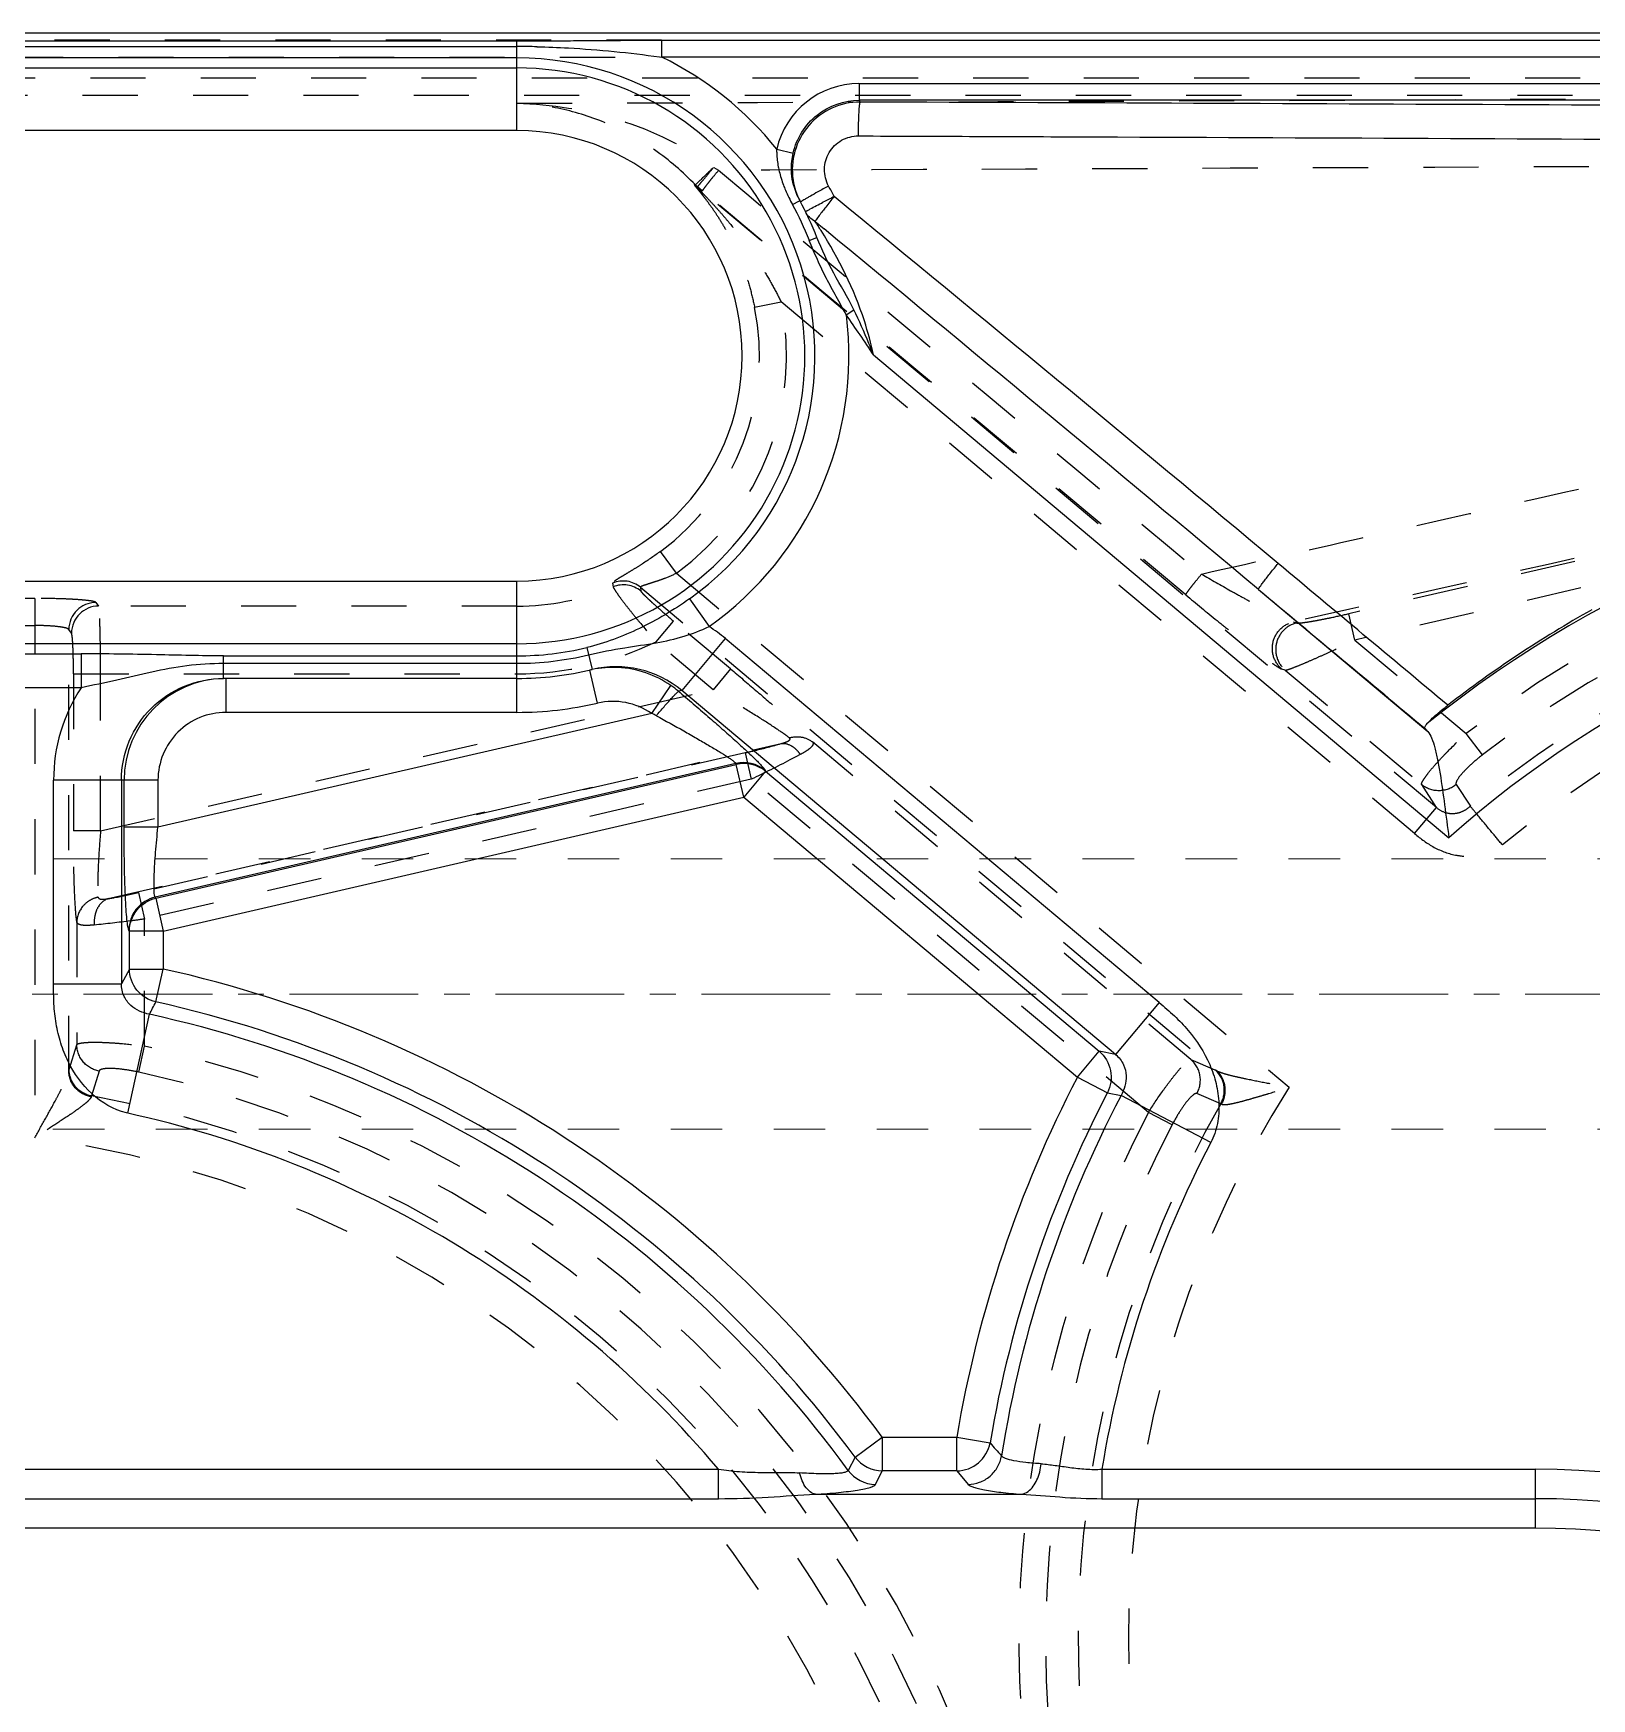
# Model space of a CAD drawing. Header units: millimetres. Extents: x 1727 to 4210, y -6182 to 759.
# Drawn here: x 2600.72 to 2646.85, y -1184.56 to -1135.27 of the extents above; entities that cross this region are included whole.
import ezdxf

# ---------------------------------------------------------------- set-up
doc = ezdxf.new("R2010")
doc.units = ezdxf.units.MM
doc.header["$LTSCALE"] = 16.335
doc.linetypes.add('CENTER', pattern=[0.6, 0.375, -0.075, 0.075, -0.075])
doc.linetypes.add('HIDDEN', pattern=[0.2, 0.1, -0.1])
doc.layers.get('0').update_dxf_attribs({"linetype": 'CONTINUOUS'})
doc.layers.add('cool', color=153, linetype='HIDDEN', lineweight=9)
doc.layers.add('sp', color=193, linetype='CONTINUOUS', lineweight=9)
doc.layers.add('DEFAULT_2', color=8, linetype='HIDDEN')

# ---------------------------------------------------------------- blocks, each defined once
blk = doc.blocks.new('124')
at = {"layer": 'cool', "ltscale": 0.932966}
for p, q in [((10.142, -1344.709), (401.482, -1344.709)), ((10.142, -1352.709), (401.482, -1352.709))]:
    blk.add_line(p, q, dxfattribs=at)
at = {"layer": 'cool', "color": 1, "linetype": 'CENTER', "ltscale": 0.621977}
blk.add_line((-4.188, -1348.709), (415.812, -1348.709), dxfattribs=at)
blk = doc.blocks.new('sp_80_th', base_point=(180.026, -1065.14))
at = {"layer": 'sp', "linetype": 'HIDDEN', "ltscale": 2.073258}
for radius in [42.5, 40]:
    blk.add_circle((180.026, -1065.14), radius, dxfattribs=at)
blk = doc.blocks.new('126')
at = {"layer": 'sp'}
blk.add_blockref('sp_80_th', (2562.273, -1223.709), dxfattribs=at)

msp = doc.modelspace()

# ---------------------------------------------------------------- linework, layer by layer
at = {"color": 7, "linetype": 'Continuous'}
for p, q in [((2655.219, -1135.269), (2469.327, -1135.269)), ((2509.511, -1135.493), (2615.036, -1135.493)), ((2509.511, -1135.66), (2615.036, -1135.66)), ((2615.036, -1135.66), (2615.036, -1135.493)), ((2619.319, -1135.473), (2619.319, -1135.975)), ((2619.319, -1135.473), (2652.379, -1135.473)), ((2615.034, -1135.995), (2509.512, -1135.995)), ((2615.036, -1138.15), (2615.034, -1135.995)), ((2619.258, -1135.966), (2619.319, -1135.975)), ((2652.886, -1135.975), (2619.319, -1135.975)), ((2509.512, -1136.294), (2615.034, -1136.294)), ((2625.168, -1136.75), (2625.168, -1137.252)), ((2625.168, -1136.75), (2653.094, -1136.75)), ((2653.395, -1137.252), (2625.168, -1137.252)), ((2625.168, -1137.252), (2625.196, -1137.303)), ((2615.036, -1138.15), (2509.511, -1138.15)), ((2622.724, -1138.7), (2623.213, -1138.812)), ((2623.192, -1140.338), (2623.398, -1140.225)), ((2623.861, -1140.837), (2624.126, -1141.056)), ((2623.69, -1141.399), (2623.916, -1141.31)), ((2624.785, -1143.605), (2625.008, -1143.45)), ((2625.588, -1144.788), (2642.622, -1159.081)), ((2509.511, -1151.483), (2615.036, -1151.483)), ((2615.036, -1155.369), (2615.036, -1151.483)), ((2620.142, -1152.009), (2620.723, -1152.827)), ((2636.985, -1151.731), (2641.997, -1155.936)), ((2615.036, -1153.338), (2509.511, -1153.338)), ((2617.104, -1153.452), (2617.26, -1154.101)), ((2621.204, -1153.185), (2619.914, -1154.723)), ((2634.046, -1163.96), (2621.204, -1153.185)), ((2591.257, -1153.637), (2602.132, -1153.637)), ((2602.132, -1153.637), (2602.132, -1154.641)), ((2606.351, -1154.364), (2606.351, -1153.696)), ((2606.351, -1153.696), (2615.036, -1153.696)), ((2615.036, -1153.918), (2606.351, -1153.918)), ((2615.036, -1154.364), (2606.351, -1154.364)), ((2606.422, -1154.364), (2606.422, -1155.369)), ((2617.421, -1155.095), (2617.194, -1154.116)), ((2602.132, -1154.641), (2591.257, -1154.641)), ((2619.024, -1155.4), (2619.594, -1154.575)), ((2619.914, -1154.723), (2619.818, -1154.745)), ((2619.818, -1154.745), (2619.863, -1154.783)), ((2632.756, -1165.498), (2619.914, -1154.723)), ((2619.024, -1155.4), (2604.41, -1158.769)), ((2615.036, -1155.369), (2606.423, -1155.369)), ((2621.514, -1156.878), (2604.327, -1160.839)), ((2604.343, -1160.869), (2621.526, -1156.909)), ((2621.514, -1156.878), (2621.526, -1156.909)), ((2621.75, -1157.883), (2621.526, -1156.909)), ((2601.319, -1163.401), (2601.319, -1157.379)), ((2604.41, -1157.379), (2601.319, -1157.379)), ((2603.327, -1157.379), (2603.327, -1163.401)), ((2603.406, -1158.769), (2603.406, -1157.379)), ((2604.41, -1157.378), (2604.41, -1158.769)), ((2622.395, -1157.114), (2621.75, -1157.883)), ((2622.384, -1157.083), (2622.395, -1157.114)), ((2622.395, -1157.114), (2632.27, -1165.4)), ((2604.568, -1161.843), (2621.75, -1157.883)), ((2621.75, -1157.883), (2631.625, -1166.169)), ((2604.41, -1158.769), (2603.406, -1158.769)), ((2604.343, -1160.869), (2604.327, -1160.839)), ((2604.343, -1160.869), (2604.568, -1161.843)), ((2603.564, -1161.843), (2603.548, -1161.813)), ((2603.564, -1162.966), (2603.564, -1161.843)), ((2604.568, -1161.843), (2603.564, -1161.843)), ((2604.568, -1161.843), (2604.568, -1162.966)), ((2603.564, -1162.966), (2603.327, -1163.401)), ((2603.564, -1162.966), (2604.568, -1162.966)), ((2604.35, -1163.942), (2604.568, -1162.966)), ((2601.319, -1163.401), (2603.327, -1163.401)), ((2603.513, -1167.235), (2604.155, -1164.306)), ((2634.046, -1163.96), (2632.756, -1165.498)), ((2631.625, -1166.169), (2632.27, -1165.4)), ((2632.756, -1165.498), (2632.27, -1165.4)), ((2631.625, -1166.169), (2632.512, -1166.63)), ((2632.512, -1166.63), (2632.917, -1166.714)), ((2635.573, -1168.105), (2632.917, -1166.714)), ((2625.047, -1177.416), (2625.851, -1176.823)), ((2625.851, -1176.823), (2628.054, -1176.823)), ((2625.851, -1176.823), (2625.851, -1177.822)), ((2628.054, -1177.822), (2628.054, -1176.823)), ((2628.054, -1176.823), (2629.04, -1176.989)), ((2625.046, -1177.416), (2624.841, -1177.809)), ((2572.386, -1177.774), (2621.002, -1177.774)), ((2621.002, -1178.644), (2621.002, -1177.774)), ((2625.649, -1178.22), (2625.851, -1177.822)), ((2628.054, -1177.822), (2625.851, -1177.822)), ((2628.054, -1177.822), (2628.392, -1178.22)), ((2632.353, -1177.774), (2645.186, -1177.774)), ((2632.353, -1177.774), (2632.353, -1178.644)), ((2645.186, -1179.514), (2645.186, -1177.774)), ((2572.386, -1178.644), (2621.002, -1178.644)), ((2623.874, -1178.515), (2629.963, -1178.515)), ((2632.353, -1178.644), (2645.186, -1178.644)), ((2645.186, -1179.514), (2479.361, -1179.514))]:
    msp.add_line(p, q, dxfattribs=at)
for centre, radius, start, end in [((2615.019, -949.521), 185.972, 270.00505, 270.18813), ((2615.036, -1163.746), 28.086, 88.789, 89.9996), ((2614.704, -858.905), 276.588, 270.19174, 270.36), ((2615.036, -1144.816), 8.821, 305.37, 90.0089), ((2615.036, -1144.816), 9.825, 38.5028, 64.1499), ((2615.036, -1144.816), 8.522, 270, 90.0089), ((2625.161, -1139.258), 2.5, 90.0049, 167.0864), ((2625.194, -1139.31), 2.007, 89.9231, 188.6996), ((2615.036, -1144.816), 6.666, 270, 90), ((2625.216, -1139.304), 2.03, 188.7872, 206.9007), ((2625.158, -1139.259), 2, 194.7082, 208.7526), ((2642.551, -1173.457), 38.315, 118.5106, 119.0578), ((2642.63, -1176.474), 40.673, 116.59, 117.1114), ((2642.243, -1154.64), 22.997, 140.7902, 141.7811), ((2615.003, -1144.831), 10.542, 26.6445, 28.5702), ((1556.86, -2445.551), 1686.383, 50.145243, 50.724466), ((2615.036, -1144.816), 9.305, 21.5437, 28.769), ((2615.036, -1144.816), 9.547, 21.5437, 28.769), ((2625.173, -1139.323), 1.983, 206.9535, 208.4507), ((2612.675, -1148.332), 13.465, 32.4472, 33.8242), ((1021.616, -3084.447), 2518.89, 50.111021, 50.49118), ((2615.036, -1144.816), 9.825, 305.3707, 7.0834), ((2663.778, -1182.871), 34.835, 290.8516, 128.7445), ((2663.778, -1182.871), 31.836, 290.8517, 131.6467), ((2664.096, -1182.971), 35.158, 119.3761, 127.7122), ((2617.979, -1157.028), 5.017, 49.991, 56.8462), ((2615.036, -1144.816), 8.88, 270, 283.4724), ((2615.036, -1144.816), 9.101, 270, 283.4741), ((2617.969, -1157.052), 3.035, 50.1308, 103.5095), ((2606.422, -1157.38), 3.016, 91.3113, 179.9829), ((2615.036, -1144.816), 9.547, 270, 283.4716), ((2617.869, -1157.025), 2.986, 101.794, 103.0663), ((2617.878, -1157.077), 3.038, 87.1398, 101.7625), ((2617.877, -1157.056), 3.017, 55.3091, 87.0946), ((2606.337, -1157.378), 5.018, 146.9348, 180.0024), ((2617.902, -1157.019), 2.973, 49.8867, 55.3075), ((2606.421, -1157.38), 2.011, 89.9306, 179.9413), ((2615.036, -1144.816), 10.553, 270, 283.0673), ((2617.878, -1157.059), 2.015, 55.3532, 103.084), ((2618.387, -1156.891), 1.621, 61.4415, 66.8721), ((2621.742, -1157.857), 1.005, 50.3426, 103.112), ((2621.754, -1157.888), 1.005, 50.3351, 103.1178), ((2596.694, -1198.332), 36.232, 36.4176, 77.4494), ((2596.694, -1198.332), 34.835, 36.0969, 77.6327), ((2596.694, -1198.332), 35.233, 36.4176, 77.4494), ((2663.778, -1182.871), 36.232, 152.5506, 170.3906), ((2663.778, -1182.871), 35.233, 152.5506, 170.3906), ((2663.778, -1182.871), 34.835, 152.3673, 170.9279), ((2596.694, -1198.332), 31.836, 40.2231, 77.7028), ((2663.778, -1182.871), 31.836, 152.3668, 170.787), ((2628.043, -1176.81), 1.012, 270.6149, 349.788), ((2811.345, -1018.17), 241.783, 221.06136, 221.18366), ((2625.857, -1176.811), 1.011, 216.7394, 269.6678), ((2625.655, -1177.209), 1.011, 216.4323, 269.6708), ((2645.186, -1202.604), 24.83, 0, 90), ((2645.186, -1202.604), 23.96, 0, 90), ((2645.186, -1202.604), 23.089, 0, 90)]:
    msp.add_arc(centre, radius, start, end, dxfattribs=at)
for points, knots in [([(2615.033, -1135.995), (2615.033, -1135.985), (2615.037, -1135.953), (2615.036, -1135.886), (2615.036, -1135.784), (2615.036, -1135.705), (2615.036, -1135.66)], [0, 0, 0, 0, 0.089339, 0.291575, 0.59931, 1, 1, 1, 1]), ([(2615.629, -1135.667), (2615.939, -1135.673), (2617.153, -1135.72), (2618.362, -1135.843), (2619.258, -1135.966)], [0, 0, 0, 0, 0.255302, 1, 1, 1, 1]), ([(2616.442, -1135.488), (2616.681, -1135.486), (2617.64, -1135.48), (2618.599, -1135.473), (2619.319, -1135.473)], [0, 0, 0, 0, 0.249286, 1, 1, 1, 1]), ([(2623.213, -1138.812), (2623.312, -1138.381), (2623.816, -1137.562), (2624.726, -1137.251), (2625.168, -1137.252)], [0, 0, 0, 0, 0.500063, 1, 1, 1, 1]), ([(2625.144, -1138.306), (2625.144, -1138.187), (2625.147, -1138.011), (2625.153, -1137.783), (2625.16, -1137.629), (2625.168, -1137.501), (2625.175, -1137.404), (2625.185, -1137.343), (2625.191, -1137.311), (2625.196, -1137.303)], [0, 0, 0, 0, 0.353551, 0.52598, 0.681837, 0.811319, 0.908747, 0.970857, 1, 1, 1, 1]), ([(2653.259, -1137.429), (2650.922, -1137.416), (2641.568, -1137.369), (2632.214, -1137.329), (2625.196, -1137.303)], [0, 0, 0, 0, 0.249851, 1, 1, 1, 1]), ([(2622.724, -1138.7), (2622.723, -1138.742), (2622.724, -1138.917), (2622.746, -1139.092), (2622.771, -1139.221)], [0, 0, 0, 0, 0.243645, 1, 1, 1, 1]), ([(2624.262, -1139.789), (2624.18, -1139.638), (2624.094, -1139.288), (2624.241, -1138.772), (2624.624, -1138.396), (2624.973, -1138.305), (2625.144, -1138.306)], [0, 0, 0, 0, 0.250235, 0.500246, 0.750095, 1, 1, 1, 1]), ([(2625.144, -1138.306), (2627.482, -1138.315), (2636.828, -1138.351), (2646.175, -1138.394), (2653.184, -1138.431)], [0, 0, 0, 0, 0.250139, 1, 1, 1, 1]), ([(2622.771, -1139.221), (2622.78, -1139.266), (2622.82, -1139.45), (2622.877, -1139.63), (2622.926, -1139.763)], [0, 0, 0, 0, 0.24471, 1, 1, 1, 1]), ([(2623.224, -1139.767), (2623.163, -1139.536), (2623.141, -1139.207), (2623.195, -1138.891), (2623.213, -1138.812)], [0, 0, 0, 0, 0.746595, 1, 1, 1, 1]), ([(2622.926, -1139.763), (2622.945, -1139.811), (2623.023, -1140.008), (2623.115, -1140.198), (2623.192, -1140.338)], [0, 0, 0, 0, 0.246711, 1, 1, 1, 1]), ([(2623.941, -1139.965), (2623.869, -1140.005), (2623.766, -1140.063), (2623.639, -1140.136), (2623.563, -1140.18), (2623.506, -1140.215), (2623.462, -1140.241), (2623.445, -1140.256), (2623.429, -1140.265), (2623.43, -1140.268)], [0, 0, 0, 0, 0.416553, 0.593645, 0.741537, 0.857099, 0.93773, 0.984261, 1, 1, 1, 1]), ([(2623.577, -1140.551), (2623.577, -1140.55), (2623.584, -1140.545), (2623.592, -1140.538), (2623.613, -1140.526), (2623.629, -1140.517), (2623.638, -1140.511)], [0, 0, 0, 0, 0.064645, 0.245843, 0.554838, 1, 1, 1, 1]), ([(2623.861, -1140.837), (2623.8, -1140.804), (2623.688, -1140.723), (2623.607, -1140.611), (2623.577, -1140.551)], [0, 0, 0, 0, 0.508818, 1, 1, 1, 1]), ([(2623.638, -1140.511), (2623.663, -1140.497), (2623.814, -1140.414), (2623.967, -1140.335), (2624.095, -1140.27)], [0, 0, 0, 0, 0.168609, 1, 1, 1, 1]), ([(2624.176, -1140.413), (2624.145, -1140.452), (2624.048, -1140.577), (2623.951, -1140.703), (2623.89, -1140.792)], [0, 0, 0, 0, 0.318251, 1, 1, 1, 1]), ([(2623.89, -1140.792), (2623.887, -1140.796), (2623.877, -1140.811), (2623.867, -1140.826), (2623.861, -1140.837)], [0, 0, 0, 0, 0.288873, 1, 1, 1, 1]), ([(2625.588, -1144.788), (2625.518, -1144.448), (2625.17, -1143.157), (2624.569, -1141.942), (2624.038, -1141.108)], [0, 0, 0, 0, 0.259638, 1, 1, 1, 1]), ([(2624.785, -1143.605), (2624.685, -1143.425), (2624.489, -1143.064), (2624.193, -1142.524), (2623.923, -1141.971), (2623.768, -1141.59), (2623.69, -1141.399)], [0, 0, 0, 0, 0.250321, 0.499985, 0.749561, 1, 1, 1, 1]), ([(2625.008, -1143.45), (2624.831, -1143.081), (2624.401, -1142.402), (2624.06, -1141.674), (2623.916, -1141.31)], [0, 0, 0, 0, 0.511732, 1, 1, 1, 1]), ([(2625.588, -1144.788), (2625.545, -1144.674), (2625.366, -1144.222), (2625.166, -1143.778), (2625.008, -1143.45)], [0, 0, 0, 0, 0.25068, 1, 1, 1, 1]), ([(2636.985, -1151.731), (2636.985, -1151.723), (2637.001, -1151.697), (2637.03, -1151.648), (2637.084, -1151.573), (2637.156, -1151.475), (2637.247, -1151.359), (2637.385, -1151.185), (2637.494, -1151.052), (2637.568, -1150.962)], [0, 0, 0, 0, 0.026556, 0.0864, 0.182035, 0.310444, 0.466223, 0.639826, 1, 1, 1, 1]), ([(2620.142, -1152.009), (2619.674, -1152.341), (2618.702, -1152.919), (2617.641, -1153.323), (2617.104, -1153.452)], [0, 0, 0, 0, 0.509583, 1, 1, 1, 1]), ([(2617.156, -1153.667), (2617.509, -1153.582), (2618.177, -1153.458), (2619.127, -1153.324), (2619.971, -1153.143), (2620.485, -1152.945), (2620.723, -1152.827)], [0, 0, 0, 0, 0.296634, 0.553318, 0.783385, 1, 1, 1, 1]), ([(2606.351, -1153.696), (2605.688, -1153.696), (2604.282, -1153.657), (2602.875, -1153.637), (2602.132, -1153.637)], [0, 0, 0, 0, 0.471481, 1, 1, 1, 1]), ([(2606.351, -1153.918), (2605.989, -1153.931), (2605.273, -1153.965), (2604.222, -1154.17), (2603.184, -1154.419), (2602.486, -1154.568), (2602.132, -1154.641)], [0, 0, 0, 0, 0.253085, 0.500473, 0.747357, 1, 1, 1, 1]), ([(2603.327, -1157.379), (2603.327, -1156.986), (2603.49, -1156.195), (2604.157, -1155.188), (2605.166, -1154.526), (2605.958, -1154.364), (2606.351, -1154.364)], [0, 0, 0, 0, 0.250052, 0.499779, 0.74966, 1, 1, 1, 1]), ([(2619.162, -1155.467), (2619.237, -1155.378), (2619.35, -1155.246), (2619.498, -1155.077), (2619.598, -1154.966), (2619.682, -1154.875), (2619.746, -1154.807), (2619.789, -1154.768), (2619.809, -1154.747), (2619.818, -1154.745)], [0, 0, 0, 0, 0.359621, 0.533475, 0.689647, 0.818404, 0.914217, 0.97396, 1, 1, 1, 1]), ([(2619.863, -1154.783), (2620.012, -1154.91), (2620.307, -1155.16), (2620.738, -1155.531), (2621.146, -1155.889), (2621.52, -1156.222), (2621.802, -1156.481), (2621.999, -1156.667), (2622.121, -1156.785), (2622.223, -1156.888), (2622.302, -1156.972), (2622.352, -1157.03), (2622.376, -1157.065), (2622.383, -1157.078), (2622.384, -1157.083)], [0, 0, 0, 0, 0.171679, 0.339514, 0.499627, 0.648072, 0.77923, 0.835983, 0.885825, 0.928253, 0.962715, 0.987473, 0.995383, 1, 1, 1, 1]), ([(2619.162, -1155.467), (2619.433, -1155.616), (2619.832, -1155.837), (2620.347, -1156.13), (2620.696, -1156.334), (2621.001, -1156.517), (2621.221, -1156.655), (2621.361, -1156.75), (2621.435, -1156.803), (2621.484, -1156.843), (2621.509, -1156.867), (2621.514, -1156.878)], [0, 0, 0, 0, 0.338068, 0.498077, 0.646838, 0.779285, 0.88758, 0.93005, 0.963474, 0.987004, 1, 1, 1, 1]), ([(2641.977, -1155.702), (2642.054, -1155.614), (2642.255, -1155.427), (2642.466, -1155.253), (2642.59, -1155.158)], [0, 0, 0, 0, 0.427892, 1, 1, 1, 1]), ([(2641.927, -1155.856), (2641.921, -1155.848), (2641.911, -1155.826), (2641.918, -1155.787), (2641.941, -1155.745), (2641.964, -1155.717), (2641.977, -1155.702)], [0, 0, 0, 0, 0.182286, 0.387658, 0.655409, 1, 1, 1, 1]), ([(2641.927, -1155.856), (2641.932, -1155.862), (2641.955, -1155.889), (2641.978, -1155.916), (2641.997, -1155.936)], [0, 0, 0, 0, 0.218311, 1, 1, 1, 1]), ([(2641.997, -1155.936), (2642.047, -1155.991), (2642.128, -1156.151), (2642.215, -1156.435), (2642.293, -1156.79), (2642.392, -1157.353), (2642.498, -1158.123), (2642.579, -1158.755), (2642.622, -1159.081)], [0, 0, 0, 0, 0.06892, 0.16274, 0.27708, 0.406627, 0.694305, 1, 1, 1, 1]), ([(2603.548, -1161.813), (2603.541, -1161.801), (2603.53, -1161.765), (2603.509, -1161.662), (2603.487, -1161.47), (2603.464, -1161.172), (2603.444, -1160.794), (2603.427, -1160.348), (2603.411, -1159.665), (2603.406, -1159.133), (2603.406, -1158.769)], [0, 0, 0, 0, 0.013833, 0.035888, 0.104351, 0.203265, 0.329018, 0.476899, 0.641743, 1, 1, 1, 1]), ([(2604.327, -1160.839), (2604.321, -1160.831), (2604.313, -1160.807), (2604.3, -1160.736), (2604.293, -1160.605), (2604.291, -1160.404), (2604.299, -1160.147), (2604.316, -1159.844), (2604.349, -1159.379), (2604.383, -1159.017), (2604.41, -1158.769)], [0, 0, 0, 0, 0.013884, 0.035924, 0.104103, 0.202184, 0.326955, 0.474676, 0.639965, 1, 1, 1, 1]), ([(2604.327, -1160.839), (2604.115, -1160.889), (2603.806, -1161.08), (2603.592, -1161.475), (2603.548, -1161.702), (2603.548, -1161.813)], [0, 0, 0, 0, 0.489511, 0.749204, 1, 1, 1, 1]), ([(2603.564, -1161.843), (2603.565, -1161.624), (2603.722, -1161.171), (2604.129, -1160.919), (2604.343, -1160.869)], [0, 0, 0, 0, 0.499345, 1, 1, 1, 1]), ([(2604.349, -1163.941), (2604.133, -1163.892), (2603.724, -1163.641), (2603.565, -1163.187), (2603.564, -1162.966)], [0, 0, 0, 0, 0.500662, 1, 1, 1, 1]), ([(2603.476, -1167.224), (2603.094, -1167.14), (2602.388, -1166.708), (2601.811, -1165.895), (2601.518, -1165.161), (2601.382, -1164.583), (2601.322, -1163.993), (2601.319, -1163.598), (2601.319, -1163.401)], [0, 0, 0, 0, 0.248353, 0.498164, 0.623617, 0.749084, 0.874551, 1, 1, 1, 1]), ([(2604.155, -1164.306), (2604.056, -1164.285), (2603.858, -1164.226), (2603.586, -1164.054), (2603.376, -1163.773), (2603.325, -1163.529), (2603.327, -1163.401)], [0, 0, 0, 0, 0.229264, 0.460994, 0.712617, 1, 1, 1, 1]), ([(2634.046, -1163.96), (2634.199, -1164.088), (2634.502, -1164.346), (2635.056, -1164.917), (2635.493, -1165.597), (2635.748, -1166.354), (2635.834, -1166.947), (2635.795, -1167.547), (2635.665, -1167.929), (2635.573, -1168.105)], [0, 0, 0, 0, 0.125173, 0.250334, 0.499955, 0.625084, 0.750164, 0.875152, 1, 1, 1, 1]), ([(2632.27, -1165.4), (2632.439, -1165.543), (2632.685, -1165.957), (2632.613, -1166.433), (2632.512, -1166.63)], [0, 0, 0, 0, 0.499334, 1, 1, 1, 1]), ([(2632.756, -1165.498), (2632.855, -1165.579), (2633.009, -1165.775), (2633.09, -1166.116), (2633.047, -1166.435), (2632.965, -1166.625), (2632.917, -1166.714)], [0, 0, 0, 0, 0.287383, 0.539006, 0.770736, 1, 1, 1, 1]), ([(2628.392, -1178.22), (2628.506, -1178.219), (2628.739, -1178.173), (2629.054, -1177.996), (2629.278, -1177.713), (2629.36, -1177.49), (2629.379, -1177.378)], [0, 0, 0, 0, 0.243425, 0.500007, 0.756585, 1, 1, 1, 1]), ([(2630.556, -1177.609), (2630.403, -1177.601), (2630.13, -1177.581), (2629.776, -1177.533), (2629.547, -1177.48), (2629.428, -1177.425), (2629.39, -1177.394), (2629.379, -1177.378)], [0, 0, 0, 0, 0.377866, 0.676089, 0.88318, 0.952072, 1, 1, 1, 1]), ([(2629.963, -1178.515), (2630.036, -1178.505), (2630.238, -1178.406), (2630.414, -1178.149), (2630.516, -1177.857), (2630.547, -1177.692), (2630.556, -1177.609)], [0, 0, 0, 0, 0.190471, 0.563424, 0.782158, 1, 1, 1, 1]), ([(2630.556, -1177.609), (2630.692, -1177.625), (2630.975, -1177.655), (2631.411, -1177.724), (2631.874, -1177.779), (2632.192, -1177.778), (2632.353, -1177.774)], [0, 0, 0, 0, 0.226748, 0.473399, 0.733233, 1, 1, 1, 1]), ([(2621.002, -1177.774), (2621.208, -1177.803), (2621.62, -1177.849), (2622.232, -1177.872), (2622.824, -1177.866), (2623.211, -1177.868), (2623.398, -1177.88)], [0, 0, 0, 0, 0.260206, 0.516981, 0.765253, 1, 1, 1, 1]), ([(2624.841, -1177.809), (2624.835, -1177.826), (2624.79, -1177.854), (2624.703, -1177.877), (2624.571, -1177.896), (2624.319, -1177.912), (2623.923, -1177.909), (2623.585, -1177.892), (2623.398, -1177.88)], [0, 0, 0, 0, 0.03581, 0.098168, 0.189008, 0.307148, 0.61606, 1, 1, 1, 1]), ([(2623.874, -1178.515), (2623.762, -1178.496), (2623.6, -1178.355), (2623.471, -1178.115), (2623.419, -1177.961), (2623.398, -1177.88)], [0, 0, 0, 0, 0.415467, 0.694991, 1, 1, 1, 1]), ([(2621.002, -1178.644), (2621.494, -1178.644), (2622.452, -1178.611), (2623.408, -1178.53), (2623.874, -1178.515)], [0, 0, 0, 0, 0.512879, 1, 1, 1, 1]), ([(2623.874, -1178.515), (2624.103, -1178.5), (2624.43, -1178.475), (2624.842, -1178.43), (2625.098, -1178.394), (2625.31, -1178.356), (2625.473, -1178.316), (2625.582, -1178.276), (2625.639, -1178.241), (2625.649, -1178.22)], [0, 0, 0, 0, 0.378101, 0.542344, 0.685506, 0.804732, 0.897453, 0.962168, 1, 1, 1, 1]), ([(2628.392, -1178.22), (2628.408, -1178.239), (2628.461, -1178.272), (2628.563, -1178.311), (2628.706, -1178.351), (2628.974, -1178.406), (2629.397, -1178.465), (2629.76, -1178.499), (2629.963, -1178.515)], [0, 0, 0, 0, 0.044968, 0.112915, 0.204997, 0.320998, 0.620777, 1, 1, 1, 1]), ([(2629.964, -1178.515), (2630.346, -1178.53), (2631.14, -1178.606), (2631.938, -1178.644), (2632.353, -1178.644)], [0, 0, 0, 0, 0.479726, 1, 1, 1, 1])]:
    msp.add_open_spline(points, degree=3, knots=knots, dxfattribs=at)
for points in [[(2625.588, -1144.788), (2625.329, -1144.388), (2625.057, -1143.996), (2624.785, -1143.605)], [(2642.59, -1155.158), (2640.916, -1153.759), (2639.242, -1152.361), (2637.568, -1150.962)], [(2636.985, -1151.731), (2638.633, -1153.106), (2640.28, -1154.481), (2641.927, -1155.856)], [(2604.155, -1164.306), (2604.22, -1164.185), (2604.284, -1164.063), (2604.349, -1163.941)]]:
    msp.add_open_spline(points, degree=3, dxfattribs=at)
at = {"layer": 'DEFAULT_2', "color": 8, "linetype": 'HIDDEN'}
for p, q in [((2619.319, -1135.473), (2505.227, -1135.473)), ((2505.227, -1135.975), (2619.319, -1135.975)), ((2653.047, -1136.599), (2471.499, -1136.599)), ((2471.5, -1137.101), (2653.047, -1137.101)), ((2615.036, -1138.148), (2615.036, -1138.15)), ((2620.859, -1139.237), (2621.004, -1139.324)), ((2642.254, -1158.185), (2620.345, -1139.802)), ((2620.527, -1139.939), (2620.38, -1139.816)), ((2622.07, -1143.379), (2622.855, -1143.218)), ((2641.609, -1158.954), (2622.855, -1143.218)), ((2655.903, -1148.704), (2639.66, -1152.448)), ((2656.083, -1149.485), (2639.84, -1153.229)), ((2619.76, -1151.25), (2619.285, -1150.603)), ((2617.869, -1151.543), (2617.881, -1151.655)), ((2619.76, -1151.25), (2637.895, -1166.467)), ((2600.766, -1151.996), (2592.623, -1151.996)), ((2600.766, -1151.996), (2600.766, -1167.96)), ((2618.696, -1151.667), (2618.705, -1151.78)), ((2618.696, -1151.667), (2635.737, -1165.966)), ((2602.572, -1152.116), (2602.653, -1152.223)), ((2615.036, -1152.223), (2602.653, -1152.223)), ((2639.84, -1153.229), (2639.66, -1152.448)), ((2592.623, -1152.798), (2600.766, -1152.798)), ((2601.769, -1165.985), (2601.769, -1152.918)), ((2601.85, -1153.025), (2601.769, -1152.918)), ((2619.152, -1153.28), (2619.668, -1152.665)), ((2621.359, -1154.083), (2619.668, -1152.665)), ((2638.013, -1152.69), (2638.113, -1152.722)), ((2620.843, -1154.699), (2619.152, -1153.28)), ((2639.84, -1153.229), (2643.138, -1155.997)), ((2601.909, -1154.228), (2601.909, -1158.877)), ((2601.909, -1154.228), (2615.036, -1154.228)), ((2602.711, -1158.877), (2602.711, -1154.228)), ((2621.359, -1154.083), (2620.843, -1154.699)), ((2637.777, -1154.119), (2637.677, -1154.087)), ((2637.777, -1154.119), (2641.818, -1157.509)), ((2602.711, -1158.877), (2620.843, -1154.699)), ((2602.939, -1160.883), (2622.858, -1156.292)), ((2634.988, -1165.648), (2623.783, -1156.246)), ((2643.62, -1156.624), (2643.138, -1155.997)), ((2621.793, -1156.566), (2603.834, -1160.705)), ((2621.793, -1156.566), (2621.973, -1157.347)), ((2621.973, -1157.347), (2604.014, -1161.487)), ((2633.728, -1167.211), (2621.973, -1157.347)), ((2642.254, -1158.185), (2641.818, -1157.509)), ((2642.838, -1157.505), (2643.257, -1158.15)), ((2641.609, -1158.954), (2642.254, -1158.185)), ((2602.711, -1158.877), (2601.909, -1158.877)), ((2603.834, -1160.705), (2604.014, -1161.487)), ((2602.007, -1161.576), (2602.007, -1165.208)), ((2604.014, -1165.247), (2604.014, -1161.487)), ((2601.78, -1165.943), (2602.007, -1165.208)), ((2603.843, -1166.02), (2604.014, -1165.247)), ((2634.988, -1165.648), (2635.698, -1165.947)), ((2602.666, -1165.986), (2602.441, -1166.722)), ((2635.869, -1166.954), (2635.161, -1166.654)), ((2634.43, -1167.577), (2633.728, -1167.211))]:
    msp.add_line(p, q, dxfattribs=at)
for centre, radius, start, end in [((2562.49, 15974.365), 17111.784, 270.1759389, 270.3030801), ((2621.267, -1137.148), 2.776, 249.2699, 249.9924), ((2620.855, -1139.205), 0.784, 223.3552, 229.4755), ((2620.891, -1139.219), 0.786, 223.1331, 229.4959), ((2621.621, -1136.783), 3.277, 247.0968, 247.7606), ((2615.036, -1144.816), 7.179, 306.2892, 11.5505), ((2615.036, -1144.816), 7.982, 306.2892, 11.5505), ((2663.778, -1182.871), 33.886, 282.4745, 127.5255), ((2663.778, -1182.871), 33.094, 282.4745, 127.5255), ((2663.778, -1182.871), 32.128, 280.3033, 129.6967), ((2618.18, -1152.286), 0.805, 50.1779, 112.7615), ((2615.036, -1144.816), 7.407, 270, 292.5914), ((2618.189, -1152.399), 0.805, 50.1754, 112.5183), ((2602.575, -1152.921), 0.806, 90.2151, 179.7223), ((2602.656, -1153.029), 0.806, 90.2152, 179.7197), ((2663.778, -1182.871), 30.644, 280.3007, 129.6983), ((2615.036, -1144.816), 9.412, 270, 295.9371), ((2606.422, -1157.332), 2.968, 89.9834, 91.327), ((2596.694, -1198.332), 33.886, 282.4745, 77.5255), ((2596.694, -1198.332), 33.094, 282.4745, 77.5255), ((2596.694, -1198.332), 32.128, 280.3033, 79.6967), ((2663.778, -1182.871), 30.644, 147.6348, 262.3652), ((2663.778, -1182.871), 33.886, 152.4745, 257.5255), ((2663.778, -1182.871), 32.128, 150.3033, 259.6967), ((2663.778, -1182.871), 33.094, 152.4745, 257.5255), ((2596.694, -1198.332), 30.644, 277.6348, 82.3652)]:
    msp.add_arc(centre, radius, start, end, dxfattribs=at)
for points, knots in [([(2620.317, -1139.756), (2619.95, -1139.373), (2619.159, -1138.693), (2617.83, -1137.945), (2616.446, -1137.485), (2615.501, -1137.357), (2615.036, -1137.337)], [0, 0, 0, 0, 0.26799, 0.52242, 0.764692, 1, 1, 1, 1]), ([(2615.036, -1137.337), (2616.059, -1137.364), (2618.125, -1137.691), (2620.024, -1138.614), (2620.859, -1139.237)], [0, 0, 0, 0, 0.495614, 1, 1, 1, 1]), ([(2653.301, -1139.183), (2650.612, -1139.197), (2639.846, -1139.252), (2629.08, -1139.296), (2621.004, -1139.324)], [0, 0, 0, 0, 0.249837, 1, 1, 1, 1]), ([(2620.858, -1139.236), (2620.734, -1139.355), (2620.555, -1139.529), (2620.372, -1139.7), (2620.317, -1139.756)], [0, 0, 0, 0, 0.686742, 1, 1, 1, 1]), ([(2620.381, -1139.816), (2620.384, -1139.81), (2620.398, -1139.794), (2620.426, -1139.758), (2620.47, -1139.704), (2620.556, -1139.598), (2620.688, -1139.44), (2620.799, -1139.307), (2620.858, -1139.236)], [0, 0, 0, 0, 0.026669, 0.08726, 0.180656, 0.305726, 0.633824, 1, 1, 1, 1]), ([(2620.527, -1139.939), (2620.527, -1139.931), (2620.542, -1139.912), (2620.567, -1139.872), (2620.611, -1139.813), (2620.67, -1139.735), (2620.743, -1139.643), (2620.855, -1139.503), (2620.943, -1139.396), (2621.004, -1139.324)], [0, 0, 0, 0, 0.027699, 0.089437, 0.184051, 0.310143, 0.464713, 0.638465, 1, 1, 1, 1]), ([(2620.285, -1139.744), (2620.276, -1139.741), (2620.32, -1139.805), (2620.346, -1139.832), (2620.419, -1139.924), (2620.488, -1140.009), (2620.563, -1140.103), (2620.662, -1140.233), (2620.786, -1140.401), (2620.93, -1140.611), (2621.069, -1140.829), (2621.202, -1141.054), (2621.373, -1141.366), (2621.569, -1141.774), (2621.773, -1142.287), (2621.943, -1142.823), (2622.032, -1143.192), (2622.07, -1143.379)], [0, 0, 0, 0, 0.006695, 0.027616, 0.053631, 0.081731, 0.110924, 0.140794, 0.201834, 0.26407, 0.327221, 0.39118, 0.455908, 0.587638, 0.722451, 0.860171, 1, 1, 1, 1]), ([(2620.345, -1139.802), (2620.334, -1139.795), (2620.407, -1139.873), (2620.437, -1139.903), (2620.532, -1140.002), (2620.648, -1140.121), (2620.802, -1140.286), (2620.984, -1140.485), (2621.164, -1140.692), (2621.401, -1140.973), (2621.688, -1141.336), (2622.015, -1141.786), (2622.321, -1142.25), (2622.603, -1142.727), (2622.775, -1143.054), (2622.855, -1143.218)], [0, 0, 0, 0, 0.009139, 0.034008, 0.062875, 0.093202, 0.155788, 0.219577, 0.283967, 0.34874, 0.478929, 0.609616, 0.740428, 0.870909, 1, 1, 1, 1]), ([(2635.301, -1151.275), (2636.993, -1150.893), (2643.758, -1149.367), (2650.524, -1147.845), (2655.598, -1146.706)], [0, 0, 0, 0, 0.250102, 1, 1, 1, 1]), ([(2655.893, -1148.659), (2654.403, -1148.995), (2648.443, -1150.336), (2642.483, -1151.68), (2638.013, -1152.69)], [0, 0, 0, 0, 0.249906, 1, 1, 1, 1]), ([(2619.285, -1150.603), (2619.111, -1150.731), (2618.853, -1150.908), (2618.517, -1151.119), (2618.303, -1151.249), (2618.125, -1151.355), (2617.993, -1151.436), (2617.914, -1151.49), (2617.879, -1151.524), (2617.869, -1151.537), (2617.869, -1151.543)], [0, 0, 0, 0, 0.379798, 0.549995, 0.698906, 0.821746, 0.913898, 0.972369, 0.989632, 1, 1, 1, 1]), ([(2619.76, -1151.25), (2619.639, -1151.309), (2619.458, -1151.388), (2619.218, -1151.475), (2619.055, -1151.528), (2618.916, -1151.571), (2618.798, -1151.61), (2618.737, -1151.63), (2618.692, -1151.658), (2618.696, -1151.667)], [0, 0, 0, 0, 0.351234, 0.51554, 0.666445, 0.798292, 0.903585, 0.972561, 1, 1, 1, 1]), ([(2634.834, -1151.89), (2634.834, -1151.883), (2634.848, -1151.862), (2634.871, -1151.822), (2634.915, -1151.763), (2634.972, -1151.685), (2635.044, -1151.593), (2635.154, -1151.454), (2635.242, -1151.347), (2635.301, -1151.275)], [0, 0, 0, 0, 0.02818, 0.090116, 0.184775, 0.310767, 0.465104, 0.638595, 1, 1, 1, 1]), ([(2635.301, -1151.275), (2635.587, -1151.442), (2636.01, -1151.685), (2636.567, -1151.993), (2636.953, -1152.201), (2637.304, -1152.383), (2637.605, -1152.53), (2637.815, -1152.626), (2637.944, -1152.674), (2637.993, -1152.688), (2638.013, -1152.69)], [0, 0, 0, 0, 0.323941, 0.478108, 0.622791, 0.753847, 0.865537, 0.950473, 0.98016, 1, 1, 1, 1]), ([(2602.572, -1152.116), (2602.568, -1152.11), (2602.551, -1152.101), (2602.497, -1152.083), (2602.389, -1152.065), (2602.219, -1152.046), (2601.997, -1152.029), (2601.73, -1152.014), (2601.315, -1152), (2600.989, -1151.996), (2600.766, -1151.996)], [0, 0, 0, 0, 0.011445, 0.030787, 0.094247, 0.189803, 0.314036, 0.462756, 0.630793, 1, 1, 1, 1]), ([(2617.881, -1151.655), (2617.888, -1151.675), (2617.925, -1151.731), (2617.997, -1151.843), (2618.115, -1152.004), (2618.27, -1152.209), (2618.459, -1152.448), (2618.753, -1152.812), (2618.986, -1153.093), (2619.152, -1153.28)], [0, 0, 0, 0, 0.030696, 0.096213, 0.194234, 0.320365, 0.469625, 0.63668, 1, 1, 1, 1]), ([(2618.705, -1151.78), (2618.705, -1151.785), (2618.713, -1151.797), (2618.729, -1151.817), (2618.755, -1151.846), (2618.806, -1151.9), (2618.89, -1151.981), (2619.012, -1152.094), (2619.156, -1152.224), (2619.376, -1152.417), (2619.549, -1152.565), (2619.668, -1152.665)], [0, 0, 0, 0, 0.010784, 0.031028, 0.060581, 0.099034, 0.200209, 0.32877, 0.478767, 0.644463, 1, 1, 1, 1]), ([(2634.834, -1151.89), (2635.141, -1152.147), (2635.596, -1152.521), (2636.191, -1152.999), (2636.599, -1153.321), (2636.966, -1153.603), (2637.239, -1153.805), (2637.424, -1153.936), (2637.53, -1154.007), (2637.611, -1154.056), (2637.658, -1154.081), (2637.677, -1154.087)], [0, 0, 0, 0, 0.333753, 0.491051, 0.637185, 0.767589, 0.876427, 0.920564, 0.956515, 0.983249, 1, 1, 1, 1]), ([(2602.711, -1154.228), (2602.711, -1153.982), (2602.709, -1153.625), (2602.702, -1153.168), (2602.695, -1152.873), (2602.687, -1152.626), (2602.677, -1152.435), (2602.669, -1152.314), (2602.66, -1152.251), (2602.656, -1152.23), (2602.653, -1152.223)], [0, 0, 0, 0, 0.367057, 0.534489, 0.683045, 0.807641, 0.904087, 0.968816, 0.988661, 1, 1, 1, 1]), ([(2638.113, -1152.722), (2638.121, -1152.725), (2638.144, -1152.726), (2638.209, -1152.724), (2638.322, -1152.711), (2638.488, -1152.687), (2638.689, -1152.652), (2638.913, -1152.609), (2639.24, -1152.542), (2639.49, -1152.487), (2639.66, -1152.448)], [0, 0, 0, 0, 0.016509, 0.043124, 0.123258, 0.232824, 0.364151, 0.510996, 0.668703, 1, 1, 1, 1]), ([(2601.769, -1152.918), (2601.764, -1152.906), (2601.731, -1152.887), (2601.669, -1152.868), (2601.573, -1152.848), (2601.394, -1152.823), (2601.121, -1152.803), (2600.89, -1152.798), (2600.766, -1152.798)], [0, 0, 0, 0, 0.036217, 0.102044, 0.197552, 0.320648, 0.634756, 1, 1, 1, 1]), ([(2601.909, -1154.228), (2601.909, -1154.08), (2601.907, -1153.866), (2601.899, -1153.591), (2601.893, -1153.414), (2601.884, -1153.267), (2601.875, -1153.151), (2601.863, -1153.076), (2601.857, -1153.035), (2601.85, -1153.025)], [0, 0, 0, 0, 0.366619, 0.533824, 0.682176, 0.806654, 0.903115, 0.968094, 1, 1, 1, 1]), ([(2637.677, -1154.087), (2637.566, -1153.993), (2637.394, -1153.736), (2637.379, -1153.277), (2637.601, -1152.875), (2637.871, -1152.724), (2638.013, -1152.69)], [0, 0, 0, 0, 0.249361, 0.499748, 0.750309, 1, 1, 1, 1]), ([(2638.113, -1152.722), (2637.972, -1152.756), (2637.702, -1152.907), (2637.479, -1153.309), (2637.494, -1153.768), (2637.666, -1154.025), (2637.777, -1154.119)], [0, 0, 0, 0, 0.24969, 0.500253, 0.750641, 1, 1, 1, 1]), ([(2637.777, -1154.119), (2637.787, -1154.12), (2637.813, -1154.115), (2637.86, -1154.102), (2637.926, -1154.08), (2638.046, -1154.035), (2638.234, -1153.96), (2638.495, -1153.849), (2638.797, -1153.715), (2639.252, -1153.51), (2639.6, -1153.341), (2639.84, -1153.229)], [0, 0, 0, 0, 0.012801, 0.034687, 0.065504, 0.104871, 0.206712, 0.334809, 0.483481, 0.647336, 1, 1, 1, 1]), ([(2621.359, -1154.083), (2621.61, -1154.295), (2622.096, -1154.707), (2622.776, -1155.299), (2623.336, -1155.805), (2623.66, -1156.113), (2623.783, -1156.246)], [0, 0, 0, 0, 0.30271, 0.588162, 0.832201, 1, 1, 1, 1]), ([(2623.097, -1156.123), (2622.98, -1156.03), (2622.675, -1155.825), (2622.154, -1155.489), (2621.523, -1155.102), (2621.075, -1154.835), (2620.843, -1154.699)], [0, 0, 0, 0, 0.167976, 0.412891, 0.697503, 1, 1, 1, 1]), ([(2621.793, -1156.566), (2621.891, -1156.543), (2622.248, -1156.458), (2622.604, -1156.368), (2622.858, -1156.292)], [0, 0, 0, 0, 0.275178, 1, 1, 1, 1]), ([(2622.858, -1156.292), (2622.899, -1156.28), (2622.973, -1156.258), (2623.057, -1156.225), (2623.103, -1156.194), (2623.122, -1156.169), (2623.117, -1156.141), (2623.104, -1156.129), (2623.097, -1156.123)], [0, 0, 0, 0, 0.368457, 0.665935, 0.773831, 0.851124, 0.917188, 1, 1, 1, 1]), ([(2622.858, -1156.292), (2622.959, -1156.276), (2623.131, -1156.323), (2623.307, -1156.465), (2623.386, -1156.563), (2623.422, -1156.616)], [0, 0, 0, 0, 0.448912, 0.716852, 1, 1, 1, 1]), ([(2623.097, -1156.123), (2623.21, -1156.089), (2623.457, -1156.069), (2623.688, -1156.17), (2623.783, -1156.246)], [0, 0, 0, 0, 0.491151, 1, 1, 1, 1]), ([(2623.783, -1156.246), (2623.791, -1156.256), (2623.804, -1156.28), (2623.8, -1156.323), (2623.776, -1156.366), (2623.716, -1156.433), (2623.596, -1156.519), (2623.486, -1156.582), (2623.422, -1156.616)], [0, 0, 0, 0, 0.068931, 0.137001, 0.219665, 0.325504, 0.614435, 1, 1, 1, 1]), ([(2641.818, -1157.509), (2641.809, -1157.489), (2641.835, -1157.42), (2641.898, -1157.315), (2642.013, -1157.159), (2642.172, -1156.969), (2642.371, -1156.749), (2642.692, -1156.415), (2642.953, -1156.164), (2643.138, -1155.997)], [0, 0, 0, 0, 0.032445, 0.095747, 0.190828, 0.314676, 0.463215, 0.631198, 1, 1, 1, 1]), ([(2623.422, -1156.616), (2623.32, -1156.671), (2622.842, -1156.924), (2622.357, -1157.163), (2621.973, -1157.347)], [0, 0, 0, 0, 0.213301, 1, 1, 1, 1]), ([(2643.62, -1156.624), (2643.503, -1156.715), (2643.291, -1156.89), (2643.035, -1157.143), (2642.885, -1157.332), (2642.831, -1157.446), (2642.829, -1157.492), (2642.838, -1157.505)], [0, 0, 0, 0, 0.368865, 0.683057, 0.897455, 0.961218, 1, 1, 1, 1]), ([(2642.838, -1157.505), (2642.698, -1157.62), (2642.329, -1157.757), (2641.957, -1157.624), (2641.818, -1157.509)], [0, 0, 0, 0, 0.501605, 1, 1, 1, 1]), ([(2642.254, -1158.185), (2642.332, -1158.252), (2642.508, -1158.351), (2642.795, -1158.377), (2643.051, -1158.301), (2643.193, -1158.204), (2643.257, -1158.15)], [0, 0, 0, 0, 0.282198, 0.535145, 0.76983, 1, 1, 1, 1]), ([(2644.206, -1159.292), (2644.098, -1159.158), (2643.848, -1158.865), (2643.534, -1158.483), (2643.327, -1158.235), (2643.257, -1158.15)], [0, 0, 0, 0, 0.347302, 0.777796, 1, 1, 1, 1]), ([(2602.007, -1161.576), (2601.986, -1161.438), (2601.96, -1161.088), (2601.93, -1160.476), (2601.913, -1159.715), (2601.909, -1159.165), (2601.909, -1158.877)], [0, 0, 0, 0, 0.154945, 0.389578, 0.680583, 1, 1, 1, 1]), ([(2602.711, -1158.877), (2602.693, -1159.086), (2602.663, -1159.485), (2602.633, -1160.038), (2602.624, -1160.483), (2602.628, -1160.737), (2602.639, -1160.838)], [0, 0, 0, 0, 0.320466, 0.611603, 0.845722, 1, 1, 1, 1]), ([(2641.609, -1158.954), (2641.786, -1159.11), (2642.171, -1159.394), (2642.737, -1159.601), (2643.212, -1159.64), (2643.682, -1159.592), (2644.024, -1159.444), (2644.204, -1159.293)], [0, 0, 0, 0, 0.250288, 0.50032, 0.625741, 0.751109, 1, 1, 1, 1]), ([(2602.639, -1160.838), (2602.555, -1160.856), (2602.388, -1160.924), (2602.115, -1161.142), (2602.01, -1161.408), (2602.007, -1161.576)], [0, 0, 0, 0, 0.251292, 0.511527, 1, 1, 1, 1]), ([(2602.939, -1160.883), (2602.806, -1160.922), (2602.623, -1161.1), (2602.529, -1161.4), (2602.517, -1161.576), (2602.523, -1161.664)], [0, 0, 0, 0, 0.444644, 0.718453, 1, 1, 1, 1]), ([(2602.639, -1160.838), (2602.641, -1160.853), (2602.665, -1160.888), (2602.735, -1160.901), (2602.827, -1160.9), (2602.899, -1160.89), (2602.939, -1160.883)], [0, 0, 0, 0, 0.144674, 0.338675, 0.622653, 1, 1, 1, 1]), ([(2602.939, -1160.883), (2603.002, -1160.873), (2603.302, -1160.822), (2603.6, -1160.759), (2603.834, -1160.705)], [0, 0, 0, 0, 0.209439, 1, 1, 1, 1]), ([(2602.523, -1161.664), (2602.454, -1161.67), (2602.332, -1161.679), (2602.189, -1161.675), (2602.101, -1161.657), (2602.044, -1161.634), (2602.013, -1161.6), (2602.007, -1161.576)], [0, 0, 0, 0, 0.378381, 0.666428, 0.775938, 0.864544, 1, 1, 1, 1]), ([(2604.014, -1161.487), (2603.875, -1161.506), (2603.379, -1161.572), (2602.882, -1161.63), (2602.523, -1161.664)], [0, 0, 0, 0, 0.27921, 1, 1, 1, 1]), ([(2602.007, -1165.208), (2602.016, -1165.188), (2602.086, -1165.163), (2602.207, -1165.144), (2602.401, -1165.132), (2602.648, -1165.132), (2602.945, -1165.143), (2603.407, -1165.174), (2603.767, -1165.213), (2604.014, -1165.247)], [0, 0, 0, 0, 0.032445, 0.095747, 0.190828, 0.314676, 0.463215, 0.631198, 1, 1, 1, 1]), ([(2602.666, -1165.986), (2602.488, -1165.953), (2602.145, -1165.759), (2602.008, -1165.388), (2602.007, -1165.208)], [0, 0, 0, 0, 0.501605, 1, 1, 1, 1]), ([(2633.728, -1167.211), (2633.861, -1167), (2634.063, -1166.699), (2634.335, -1166.325), (2634.518, -1166.09), (2634.678, -1165.902), (2634.811, -1165.761), (2634.904, -1165.68), (2634.967, -1165.643), (2634.988, -1165.648)], [0, 0, 0, 0, 0.368813, 0.536801, 0.685338, 0.809181, 0.904257, 0.967553, 1, 1, 1, 1]), ([(2635.161, -1166.654), (2635.25, -1166.496), (2635.321, -1166.108), (2635.125, -1165.765), (2634.988, -1165.648)], [0, 0, 0, 0, 0.501606, 1, 1, 1, 1]), ([(2600.766, -1167.96), (2600.865, -1167.775), (2601.07, -1167.416), (2601.315, -1166.968), (2601.5, -1166.622), (2601.621, -1166.384), (2601.715, -1166.176), (2601.763, -1166.044), (2601.769, -1165.985)], [0, 0, 0, 0, 0.283396, 0.559345, 0.690533, 0.813158, 0.919836, 1, 1, 1, 1]), ([(2601.769, -1165.985), (2601.77, -1165.981), (2601.773, -1165.967), (2601.776, -1165.953), (2601.78, -1165.943)], [0, 0, 0, 0, 0.286349, 1, 1, 1, 1]), ([(2602.433, -1166.75), (2602.345, -1166.733), (2602.17, -1166.667), (2601.881, -1166.443), (2601.772, -1166.163), (2601.769, -1165.985)], [0, 0, 0, 0, 0.248842, 0.508598, 1, 1, 1, 1]), ([(2602.441, -1166.722), (2602.262, -1166.689), (2601.918, -1166.495), (2601.781, -1166.123), (2601.78, -1165.943)], [0, 0, 0, 0, 0.50225, 1, 1, 1, 1]), ([(2603.843, -1166.02), (2603.698, -1165.988), (2603.428, -1165.939), (2603.07, -1165.905), (2602.828, -1165.911), (2602.706, -1165.943), (2602.67, -1165.972), (2602.666, -1165.986)], [0, 0, 0, 0, 0.368865, 0.683057, 0.897455, 0.961218, 1, 1, 1, 1]), ([(2635.869, -1166.954), (2635.959, -1166.796), (2636.031, -1166.408), (2635.835, -1166.064), (2635.698, -1165.947)], [0, 0, 0, 0, 0.502249, 1, 1, 1, 1]), ([(2635.698, -1165.947), (2635.701, -1165.948), (2635.714, -1165.954), (2635.727, -1165.961), (2635.737, -1165.966)], [0, 0, 0, 0, 0.213858, 1, 1, 1, 1]), ([(2635.737, -1165.966), (2635.78, -1165.995), (2635.898, -1166.04), (2636.101, -1166.099), (2636.353, -1166.159), (2636.74, -1166.241), (2637.257, -1166.343), (2637.679, -1166.424), (2637.895, -1166.467)], [0, 0, 0, 0, 0.06999, 0.168828, 0.287405, 0.419053, 0.702974, 1, 1, 1, 1]), ([(2635.895, -1166.966), (2635.94, -1166.888), (2636.002, -1166.711), (2636.015, -1166.346), (2635.871, -1166.082), (2635.737, -1165.966)], [0, 0, 0, 0, 0.248859, 0.508621, 1, 1, 1, 1]), ([(2602.433, -1166.749), (2602.428, -1166.766), (2602.406, -1166.801), (2602.337, -1166.882), (2602.204, -1166.993), (2602.01, -1167.135), (2601.702, -1167.349), (2601.281, -1167.622), (2600.942, -1167.85), (2600.766, -1167.96)], [0, 0, 0, 0, 0.024622, 0.059214, 0.154309, 0.274311, 0.408235, 0.698147, 1, 1, 1, 1]), ([(2602.441, -1166.722), (2602.438, -1166.728), (2602.436, -1166.738), (2602.434, -1166.747), (2602.433, -1166.749)], [0, 0, 0, 0, 0.714083, 1, 1, 1, 1]), ([(2635.161, -1166.654), (2635.147, -1166.647), (2635.102, -1166.657), (2634.999, -1166.73), (2634.839, -1166.911), (2634.635, -1167.207), (2634.498, -1167.445), (2634.43, -1167.577)], [0, 0, 0, 0, 0.038784, 0.102556, 0.316978, 0.63116, 1, 1, 1, 1]), ([(2635.895, -1166.966), (2635.91, -1166.974), (2635.951, -1166.981), (2636.057, -1166.978), (2636.228, -1166.947), (2636.461, -1166.89), (2636.725, -1166.818), (2637.006, -1166.736), (2637.398, -1166.619), (2637.695, -1166.528), (2637.895, -1166.467)], [0, 0, 0, 0, 0.024226, 0.058786, 0.15416, 0.273643, 0.407521, 0.550014, 0.697635, 1, 1, 1, 1]), ([(2635.895, -1166.966), (2635.893, -1166.965), (2635.884, -1166.96), (2635.876, -1166.956), (2635.869, -1166.954)], [0, 0, 0, 0, 0.285912, 1, 1, 1, 1])]:
    msp.add_open_spline(points, degree=3, knots=knots, dxfattribs=at)
for points in [[(2621.004, -1139.324), (2625.769, -1143.309), (2630.535, -1147.292), (2635.301, -1151.275)], [(2634.834, -1151.89), (2630.064, -1147.908), (2625.295, -1143.924), (2620.527, -1139.938)]]:
    msp.add_open_spline(points, degree=3, dxfattribs=at)

# ---------------------------------------------------------------- block references
for name, p in [('124', (2356.462, 185)), ('126', (0, 0))]:
    msp.add_blockref(name, p)

doc.saveas('drawing.dxf')
